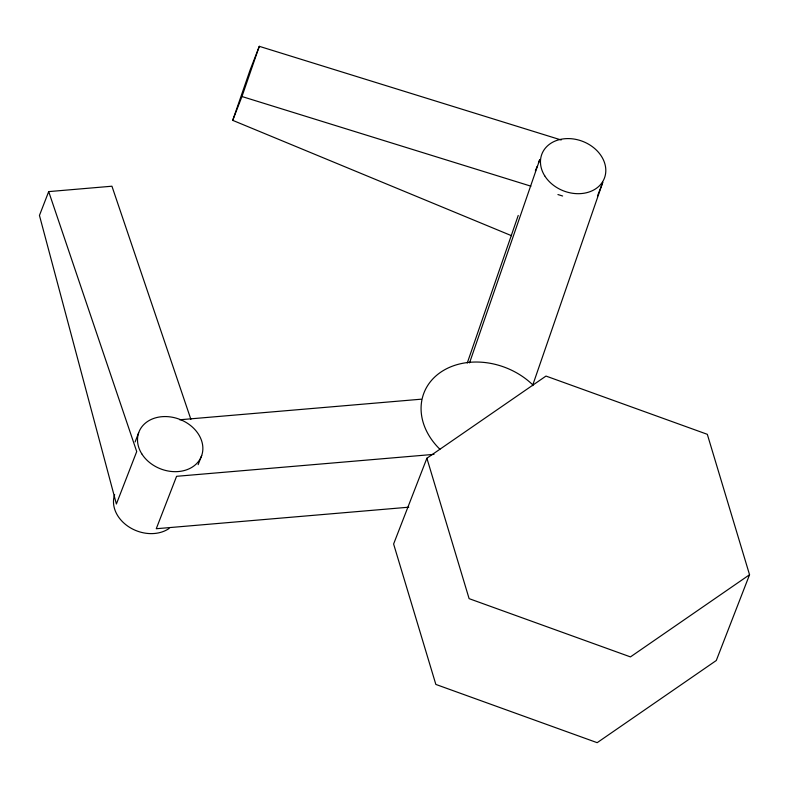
<?xml version="1.0" encoding="UTF-8"?>
<svg xmlns="http://www.w3.org/2000/svg" width="789" height="789" viewBox="0 0 789 789"><rect width="100%" height="100%" fill="white"/><g stroke="black" fill="none" stroke-linecap="round" stroke-linejoin="round"><path stroke-width="1.18" d="M511.558 235.714L232.716 120.352L250.054 70.152L259.295 46.324L561.166 139.978M232.716 120.352L241.957 96.524L259.295 46.324M467.266 363.019L518.235 215.436M469.534 362.891L539.775 159.536L538.453 162.948M532.555 385.643L602.796 182.289L597.5 195.958M48.691 191.609L39.45 215.436L116.387 503.993L136.714 451.574L48.691 191.609L111.939 186.214L190.889 419.373M135.116 441.919L138.677 432.737M198.138 464.672L201.698 455.49M535.356 170.927L537.122 166.371M426.888 458.231L393.612 544.006L435.844 684.428L597.174 742.676L716.284 660.511L749.55 574.737L707.319 434.315L545.988 376.067L426.888 458.231L469.11 598.644L630.45 656.902L749.55 574.737M179.705 419.778L421.188 399.195M433.999 454.356L176.588 476.309L156.261 528.729L408.771 507.199M241.957 96.524L530.908 186.174M557.922 194.548L562.616 196.007M169.112 528.472A33.513 26.55 21.2 0 1 129.633 527.368A33.513 26.55 21.2 0 1 114.652 494.683M439.907 449.247A67.016 53.1 21.2 0 1 440.528 372.339A67.016 53.1 21.2 0 1 532.969 385.052M544.726 175.848A33.513 26.55 21.2 0 0 601.326 183.63A33.513 26.55 21.2 0 0 573.356 138.953A33.513 26.55 21.2 0 0 544.726 175.848M141.773 453.823A33.513 26.55 21.2 0 0 198.384 461.604A33.513 26.55 21.2 0 0 170.404 416.927A33.513 26.55 21.2 0 0 141.773 453.823"/></g></svg>
